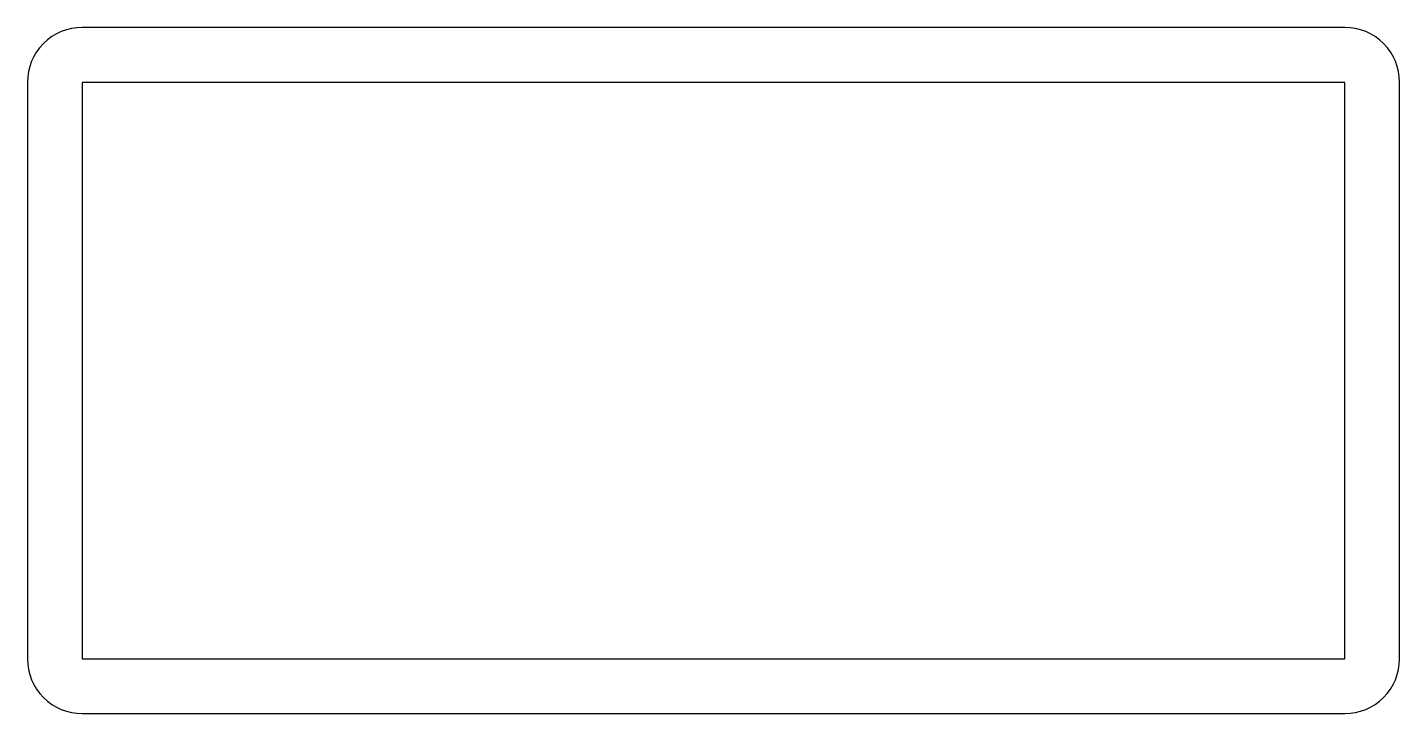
# Model space of a CAD drawing. Extents: x -25 to 25, y 0 to 25.
import ezdxf

# ---------------------------------------------------------------- set-up
doc = ezdxf.new("R2010")
doc.units = 0

msp = doc.modelspace()

# ---------------------------------------------------------------- linework, layer by layer
msp.add_lwpolyline([(-23, 0), (23, 0, 0.414214), (25, 2), (25, 23, 0.414214), (23, 25), (-23, 25, 0.414214), (-25, 23), (-25, 2, 0.414214)], format="xyb", close=True)
msp.add_lwpolyline([(-23, 2), (23, 2), (23, 23), (-23, 23)], close=True)

doc.saveas('drawing.dxf')
